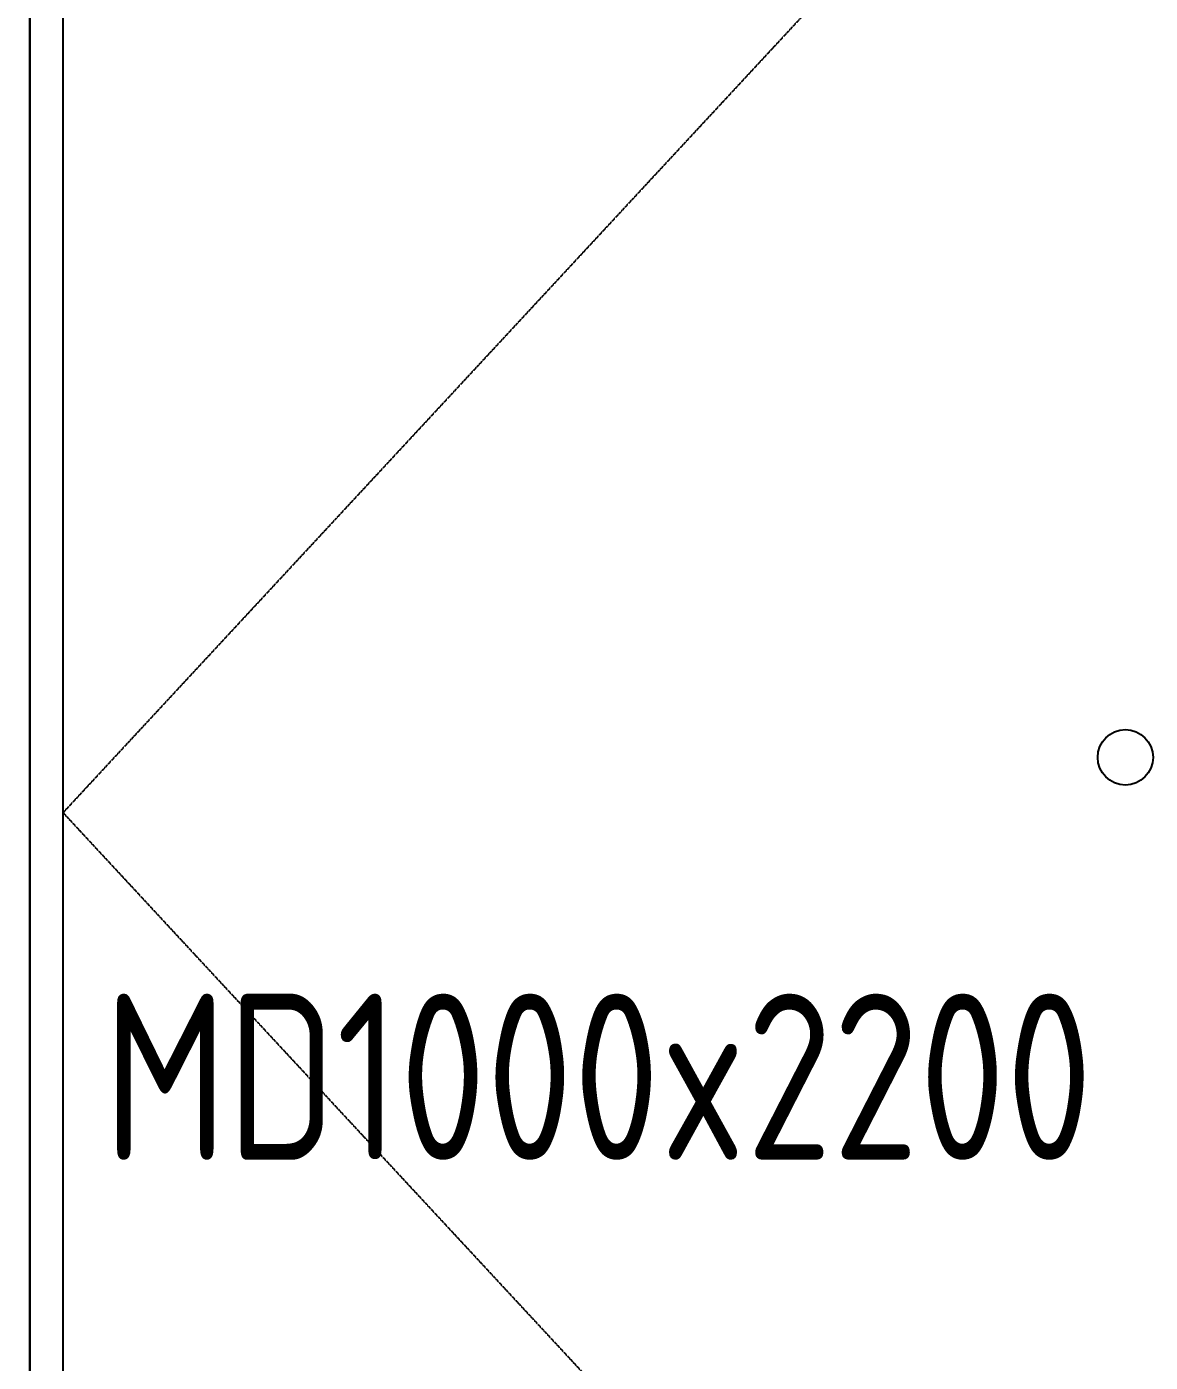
# Model space of a CAD drawing. Header units: millimetres. Extents: x -198529 to 244266, y -64 to 158464.
# Drawn here: x -162799 to -161783, y 95157 to 96363 of the extents above; entities that cross this region are included whole.
import ezdxf

# ---------------------------------------------------------------- set-up
doc = ezdxf.new("R2010")
doc.units = ezdxf.units.MM
doc.linetypes.add('X-AST-SEC-03-00-KCEIL-002-PH2$0$HIDDEN', pattern=[0.375, 0.25, -0.125])
for name, color, linetype in [('0-DCC-STRUC-T', 4, 'Continuous'), ('K-CEIL-DCC-RACK', 10, 'Continuous'), ('K-CEIL-DIV-DOOR_Phase 2', 10, 'Continuous')]:
    doc.layers.add(name, color=color, linetype=linetype)
doc.styles.add('EDRI-COM', font='tssdeng.shx', dxfattribs={"width": 0.8, "bigfont": 'hztxt.shx'})

# ---------------------------------------------------------------- blocks, each defined once
blk = doc.blocks.new('DIV-DOOR-1000Wx2200H')
at = {"layer": 'K-CEIL-DIV-DOOR_Phase 2'}
for points in [[(-1000.1, 0), (-2100.1, 0), (-2100.1, 2300), (-1000.1, 2300)], [(-1030.1, 30), (-2070.1, 30), (-2070.1, 2270), (-1030.1, 2270)]]:
    blk.add_lwpolyline(points, close=True, dxfattribs=at)
at = {"layer": 'K-CEIL-DIV-DOOR_Phase 2', "color": 252, "linetype": 'X-AST-SEC-03-00-KCEIL-002-PH2$0$HIDDEN'}
blk.add_lwpolyline([(-1030.1, 2270), (-2070.1, 1150), (-1030.1, 30)], dxfattribs=at)
at = {"layer": 'K-CEIL-DIV-DOOR_Phase 2'}
blk.add_circle((-1110.1, 1200), 25, dxfattribs=at)
blk = doc.blocks.new('H-方柱-200x8-X11')
blk.add_lwpolyline([(-100, -1190), (100, -1190), (100, 4860.5), (-100, 4860.5)], close=True)

msp = doc.modelspace()

# ---------------------------------------------------------------- block references
at = {"layer": 'K-CEIL-DCC-RACK'}
msp.add_blockref('H-方柱-200x8-X11', (-162895.5, 95682.5), dxfattribs=at)
at = {"layer": 'K-CEIL-DIV-DOOR_Phase 2'}
msp.add_blockref('DIV-DOOR-1000Wx2200H', (-160695.7, 94503), dxfattribs=at)

# ---------------------------------------------------------------- texts
at = {"layer": '0-DCC-STRUC-T', "style": 'EDRI-COM', "width": 0.8}
msp.add_text('MD1000x2200', height=150, dxfattribs=at).set_placement((-162729.2, 95339.5))

doc.saveas('drawing.dxf')
